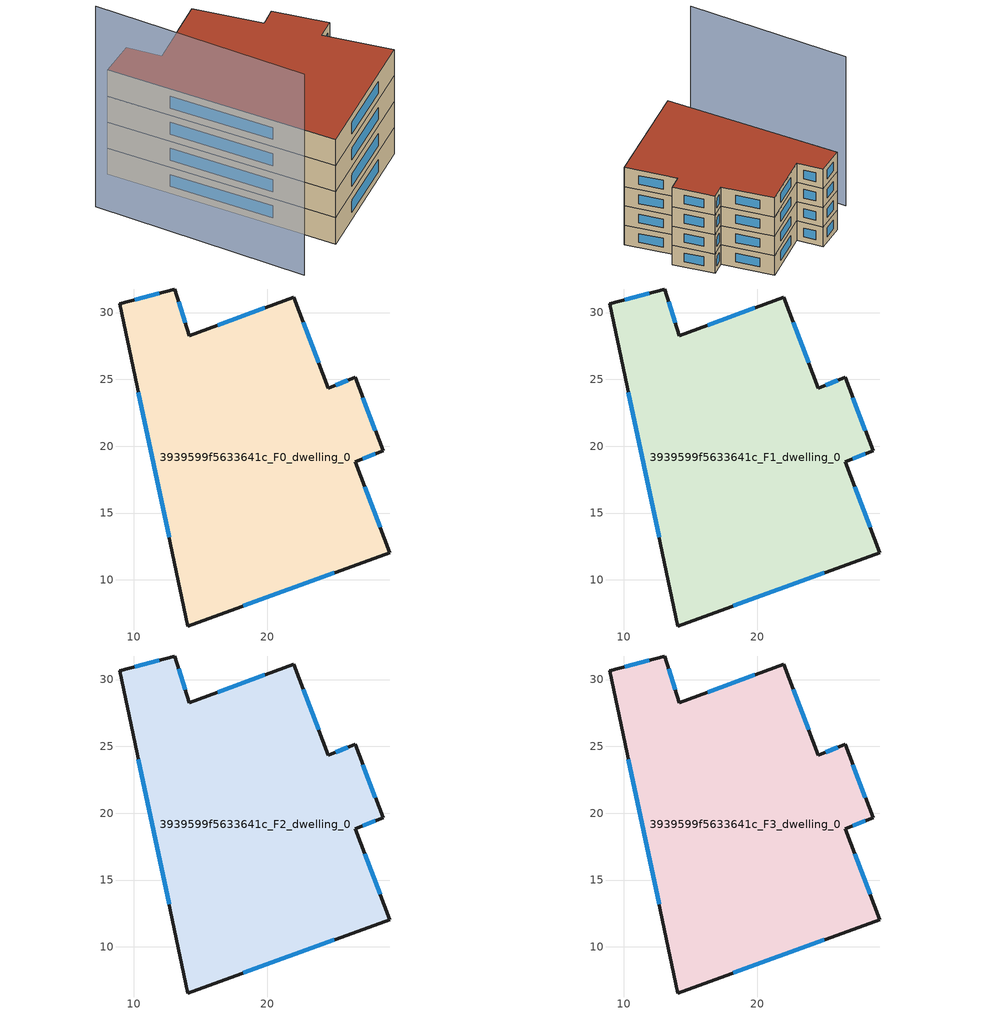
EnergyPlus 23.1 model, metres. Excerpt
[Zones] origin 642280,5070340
3939599f5633641c_F0_dwelling_0
 floor ground (EU_floor_Construction): 26.57,25.16 28.67,19.65 26.57,18.85 29.17,12.05 14.06,6.55 8.96,30.67 13.06,31.76 14.16,28.26 21.97,31.16 24.57,24.36 z0
 wall outside (EU_wall_Construction): 26.57,25.16 24.57,24.36 21.97,31.16 14.16,28.26 13.06,31.76 8.96,30.67 14.06,6.55 29.17,12.05 26.57,18.85 28.67,19.65 26.57,25.16 z0:3
 window (EU_Window_Construction): 26.02,24.94 25.12,24.58 / 28.09,21.17 27.15,23.64 / 27.15,19.07 28.09,19.43 / 28.45,13.92 27.28,16.98 / 18.22,8.06 25.01,10.53 / 10.36,24.03 12.65,13.18 / 11.93,31.46 10.09,30.97 / 13.86,29.23 13.37,30.8 / 19.82,30.36 16.31,29.06 / 23.85,26.23 22.69,29.29 z0.83:2.17
3939599f5633641c_F1_dwelling_0
 floor to 3939599f5633641c_F0_dwelling_0 (EU_floor_Construction): 26.57,25.16 28.67,19.65 26.57,18.85 29.17,12.05 14.06,6.55 8.96,30.67 13.06,31.76 14.16,28.26 21.97,31.16 24.57,24.36 z3
 wall outside (EU_wall_Construction): 26.57,25.16 24.57,24.36 21.97,31.16 14.16,28.26 13.06,31.76 8.96,30.67 14.06,6.55 29.17,12.05 26.57,18.85 28.67,19.65 26.57,25.16 z3:6
 window (EU_Window_Construction): 26.02,24.94 25.12,24.58 / 28.09,21.17 27.15,23.64 / 27.15,19.07 28.09,19.43 / 28.45,13.92 27.28,16.98 / 18.22,8.06 25.01,10.53 / 10.36,24.03 12.65,13.18 / 11.93,31.46 10.09,30.97 / 13.86,29.23 13.37,30.8 / 19.82,30.36 16.31,29.06 / 23.85,26.23 22.69,29.29 z3.83:5.17
3939599f5633641c_F2_dwelling_0
 floor to 3939599f5633641c_F1_dwelling_0 (EU_floor_Construction): 26.57,25.16 28.67,19.65 26.57,18.85 29.17,12.05 14.06,6.55 8.96,30.67 13.06,31.76 14.16,28.26 21.97,31.16 24.57,24.36 z6
 wall outside (EU_wall_Construction): 26.57,25.16 24.57,24.36 21.97,31.16 14.16,28.26 13.06,31.76 8.96,30.67 14.06,6.55 29.17,12.05 26.57,18.85 28.67,19.65 26.57,25.16 z6:9
 window (EU_Window_Construction): 26.02,24.94 25.12,24.58 / 28.09,21.17 27.15,23.64 / 27.15,19.07 28.09,19.43 / 28.45,13.92 27.28,16.98 / 18.22,8.06 25.01,10.53 / 10.36,24.03 12.65,13.18 / 11.93,31.46 10.09,30.97 / 13.86,29.23 13.37,30.8 / 19.82,30.36 16.31,29.06 / 23.85,26.23 22.69,29.29 z6.83:8.17
3939599f5633641c_F3_dwelling_0
 floor to 3939599f5633641c_F2_dwelling_0 (EU_floor_Construction): 26.57,25.16 28.67,19.65 26.57,18.85 29.17,12.05 14.06,6.55 8.96,30.67 13.06,31.76 14.16,28.26 21.97,31.16 24.57,24.36 z9
 wall outside (EU_wall_Construction): 26.57,25.16 24.57,24.36 21.97,31.16 14.16,28.26 13.06,31.76 8.96,30.67 14.06,6.55 29.17,12.05 26.57,18.85 28.67,19.65 26.57,25.16 z9:12
 window (EU_Window_Construction): 26.02,24.94 25.12,24.58 / 28.09,21.17 27.15,23.64 / 27.15,19.07 28.09,19.43 / 28.45,13.92 27.28,16.98 / 18.22,8.06 25.01,10.53 / 10.36,24.03 12.65,13.18 / 11.93,31.46 10.09,30.97 / 13.86,29.23 13.37,30.8 / 19.82,30.36 16.31,29.06 / 23.85,26.23 22.69,29.29 z9.83:11.17
 roof outside (EU_roof_Construction): 29.17,12.05 26.57,18.85 28.67,19.65 26.57,25.16 24.57,24.36 21.97,31.16 14.16,28.26 13.06,31.76 8.96,30.67 14.06,6.55 z12
shading: 4.11,27.99 8.17,5.47 z0:23.1
[Building]
EU S2 Campaign: North Axis=0; Terrain=City; Solar Distribution=FullExterior
[Site:Location]
Lyon-Bron: Latitude=45.75; Longitude=5; Time Zone=1; Elevation=198
[SizingPeriod:WeatherFileDays]
AnnualSizingPeriod: Begin Month=1; Begin Day of Month=1; End Month=12; End Day of Month=31; Day of Week for Start Day=Monday; Use Weather File Daylight Saving Period=No; Use Weather File Rain and Snow Indicators=No
[MATERIAL]
EU_InternalMass_Material: Roughness=MediumRough; Thickness=0.1; Conductivity=1; Density=1800; Specific Heat=900; Thermal Absorptance=0.9; Solar Absorptance=0.7; Visible Absorptance=0.7
[MATERIAL:NOMASS] Roughness=MediumRough; Thermal Absorptance=0.9; Solar Absorptance=0.7; Visible Absorptance=0.7
Name | Thermal Resistance
EU_wall_NoMass | 0.87146
EU_roof_NoMass | 0.842276
EU_floor_NoMass | 0.496999
[WINDOWMATERIAL:SIMPLEGLAZINGSYSTEM]
EU_Window_SimpleGlazing: UFactor=2.2525; Solar Heat Gain Coefficient=0.76; Visible Transmittance=0.76
[CONSTRUCTION]
EU_wall_Construction: EU_wall_NoMass
EU_roof_Construction: EU_roof_NoMass
EU_floor_Construction: EU_floor_NoMass
EU_InternalMass_Construction: EU_InternalMass_Material
EU_Window_Construction: EU_Window_SimpleGlazing
[ZONE] Type=1; Multiplier=1; Ceiling Height=autocalculate; Floor Area=autocalculate; Part of Total Floor Area=Yes
Name | Volume
3939599f5633641c_F0_dwelling_0; 3939599f5633641c_F1_dwelling_0; 3939599f5633641c_F2_dwelling_0 | 978.565
3939599f5633641c_F3_dwelling_0 | 3914.26
[INTERNALMASS] Construction=EU_InternalMass_Construction; Surface Area=326.188
Name | Zone or ZoneList
3939599f5633641c_F0_dwelling_0_EU_InternalMass | 3939599f5633641c_F0_dwelling_0
3939599f5633641c_F1_dwelling_0_EU_InternalMass | 3939599f5633641c_F1_dwelling_0
3939599f5633641c_F2_dwelling_0_EU_InternalMass | 3939599f5633641c_F2_dwelling_0
3939599f5633641c_F3_dwelling_0_EU_InternalMass | 3939599f5633641c_F3_dwelling_0
[OTHEREQUIPMENT] Fuel Type=Electricity; Design Level Calculation Method=Watts/Area; Power per Zone Floor Area=1; Fraction Latent=0; Fraction Radiant=0; Fraction Lost=0; Carbon Dioxide Generation Rate=0; EndUse Subcategory=EU_Step8_InternalGains
Name | Zone or ZoneList or Space or SpaceList | Schedule
EU_Step8_InternalGain_3939599f5633641c_F0_dwelling_0_f000 | 3939599f5633641c_F0_dwelling_0 | EU_Step8_GainSchedule_3939599f5633641c_F0_dwelling_0_f000
EU_Step8_InternalGain_3939599f5633641c_F1_dwelling_0_f000 | 3939599f5633641c_F1_dwelling_0 | EU_Step8_GainSchedule_3939599f5633641c_F1_dwelling_0_f000
EU_Step8_InternalGain_3939599f5633641c_F2_dwelling_0_f000 | 3939599f5633641c_F2_dwelling_0 | EU_Step8_GainSchedule_3939599f5633641c_F2_dwelling_0_f000
EU_Step8_InternalGain_3939599f5633641c_F3_dwelling_0_f000 | 3939599f5633641c_F3_dwelling_0 | EU_Step8_GainSchedule_3939599f5633641c_F3_dwelling_0_f000
[ZONEVENTILATION:DESIGNFLOWRATE] Schedule=EU_AlwaysOn; Design Flow Rate Calculation Method=AirChanges/Hour; Air Changes per Hour=0.425; Ventilation Type=Natural; Fan Pressure Rise=0; Fan Total Efficiency=1; Constant Term Coefficient=1; Temperature Term Coefficient=0; Velocity Term Coefficient=0; Velocity Squared Term Coefficient=0; Minimum Indoor Temperature=-100; Maximum Indoor Temperature=100; Delta Temperature=-100; Minimum Outdoor Temperature=-100; Maximum Outdoor Temperature=100; Maximum Wind Speed=40
Name | Zone or ZoneList or Space or SpaceList
EU_ConstantAir_3939599f5633641c_F0_dwelling_0 | 3939599f5633641c_F0_dwelling_0
EU_ConstantAir_3939599f5633641c_F1_dwelling_0 | 3939599f5633641c_F1_dwelling_0
EU_ConstantAir_3939599f5633641c_F2_dwelling_0 | 3939599f5633641c_F2_dwelling_0
EU_ConstantAir_3939599f5633641c_F3_dwelling_0 | 3939599f5633641c_F3_dwelling_0
[HVACTEMPLATE:THERMOSTAT] Constant Heating Setpoint=20; Constant Cooling Setpoint=50
EU_HeatOnly_3939599f5633641c_F0_dwelling_0; EU_HeatOnly_3939599f5633641c_F1_dwelling_0; EU_HeatOnly_3939599f5633641c_F2_dwelling_0; EU_HeatOnly_3939599f5633641c_F3_dwelling_0
[HVACTEMPLATE:ZONE:IDEALLOADSAIRSYSTEM] System Availability Schedule=EU_AlwaysOn; Maximum Heating Supply Air Temperature=50; Minimum Cooling Supply Air Temperature=13; Maximum Heating Supply Air Humidity Ratio=0.0156; Minimum Cooling Supply Air Humidity Ratio=0.0077; Heating Limit=NoLimit; Cooling Limit=NoLimit; Heating Availability Schedule=EU_AlwaysOn; Cooling Availability Schedule=EU_CoolingOff; Dehumidification Control Type=ConstantSensibleHeatRatio; Cooling Sensible Heat Ratio=0.7; Dehumidification Setpoint=60; Humidification Control Type=None; Humidification Setpoint=30; Outdoor Air Method=None; Outdoor Air Flow Rate per Person=0.00944; Outdoor Air Flow Rate per Zone Floor Area=0; Outdoor Air Flow Rate per Zone=0; Demand Controlled Ventilation Type=None; Outdoor Air Economizer Type=NoEconomizer; Heat Recovery Type=None; Sensible Heat Recovery Effectiveness=0.7; Latent Heat Recovery Effectiveness=0.65
Name | Template Thermostat
3939599f5633641c_F0_dwelling_0 | EU_HeatOnly_3939599f5633641c_F0_dwelling_0
3939599f5633641c_F1_dwelling_0 | EU_HeatOnly_3939599f5633641c_F1_dwelling_0
3939599f5633641c_F2_dwelling_0 | EU_HeatOnly_3939599f5633641c_F2_dwelling_0
3939599f5633641c_F3_dwelling_0 | EU_HeatOnly_3939599f5633641c_F3_dwelling_0
[SIZING:ZONE] Zone Cooling Design Supply Air Temperature Input Method=SupplyAirTemperature; Zone Cooling Design Supply Air Temperature=13; Zone Heating Design Supply Air Temperature Input Method=SupplyAirTemperature; Zone Heating Design Supply Air Temperature=50; Zone Cooling Design Supply Air Humidity Ratio=0.008; Zone Heating Design Supply Air Humidity Ratio=0.008; Cooling Design Air Flow Method=DesignDay; Cooling Design Air Flow Rate=0; Cooling Minimum Air Flow per Zone Floor Area=0.000762; Cooling Minimum Air Flow=0; Cooling Minimum Air Flow Fraction=0.2; Heating Design Air Flow Method=DesignDay; Heating Design Air Flow Rate=0; Heating Maximum Air Flow per Zone Floor Area=0.002032; Heating Maximum Air Flow=0.141576; Heating Maximum Air Flow Fraction=0.3; Account for Dedicated Outdoor Air System=No; Dedicated Outdoor Air System Control Strategy=NeutralSupplyAir; Dedicated Outdoor Air Low Setpoint Temperature for Design=autosize; Dedicated Outdoor Air High Setpoint Temperature for Design=autosize; Zone Load Sizing Method=Sensible Load Only No Latent Load; Zone Latent Cooling Design Supply Air Humidity Ratio Input Method=HumidityRatioDifference; Zone Cooling Design Supply Air Humidity Ratio Difference=0.005; Zone Latent Heating Design Supply Air Humidity Ratio Input Method=HumidityRatioDifference; Zone Humidification Design Supply Air Humidity Ratio Difference=0.005
3939599f5633641c_F0_dwelling_0; 3939599f5633641c_F1_dwelling_0; 3939599f5633641c_F2_dwelling_0; 3939599f5633641c_F3_dwelling_0
[SCHEDULE:CONSTANT]
Name | Hourly Value
EU_AlwaysOn | 1
EU_CoolingOff | 0
[SCHEDULE:FILE] Column Number=1; Rows to Skip at Top=0; Number of Hours of Data=8760; Column Separator=Comma; Interpolate to Timestep=No; Minutes per Item=60; Adjust Schedule for Daylight Savings=Yes
Name | File
EU_Step8_GainSchedule_3939599f5633641c_F0_dwelling_0_f000 | ../../schedules/3939599f5633641c/3939599f5633641c_F0_dwelling_0_f000_gain.csv
EU_Step8_GainSchedule_3939599f5633641c_F1_dwelling_0_f000 | ../../schedules/3939599f5633641c/3939599f5633641c_F1_dwelling_0_f000_gain.csv
EU_Step8_GainSchedule_3939599f5633641c_F2_dwelling_0_f000 | ../../schedules/3939599f5633641c/3939599f5633641c_F2_dwelling_0_f000_gain.csv
EU_Step8_GainSchedule_3939599f5633641c_F3_dwelling_0_f000 | ../../schedules/3939599f5633641c/3939599f5633641c_F3_dwelling_0_f000_gain.csv
